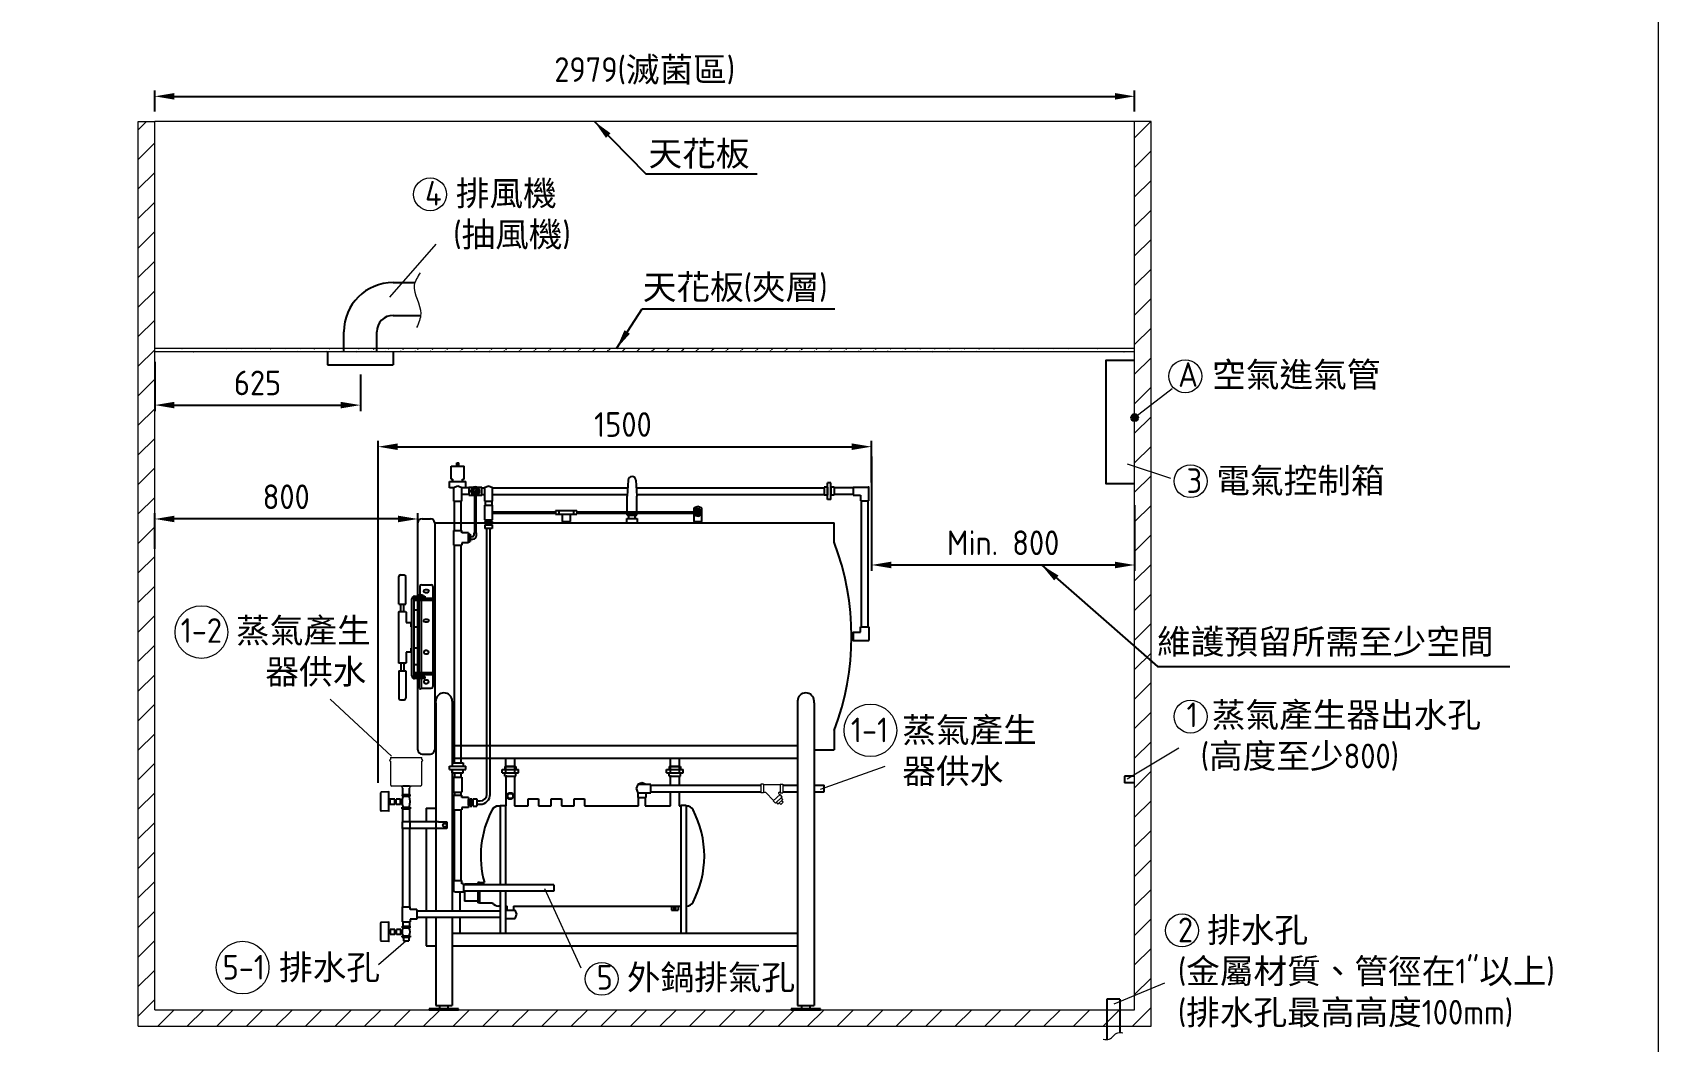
# Model space of a CAD drawing. Header units: millimetres. Extents: x -207026 to -195306, y -24854 to -16614.
# Drawn here: x -200250 to -195306, y -22743 to -19676 of the extents above; entities that cross this region are included whole.
import ezdxf

# ---------------------------------------------------------------- set-up
doc = ezdxf.new("R2010")
doc.units = ezdxf.units.MM
doc.linetypes.add('HIDDEN', pattern=[9.525, 6.35, -3.175])
doc.layers.get('0').update_dxf_attribs({"lineweight": 25})
for name, color, linetype, lineweight in [('D', 3, 'Continuous', 13), ('F', 7, 'Continuous', 15), ('H', 2, 'HIDDEN', 15), ('S', 4, 'Continuous', 15)]:
    doc.layers.add(name, color=color, linetype=linetype, lineweight=lineweight)
doc.styles.get("Standard").update_dxf_attribs({"font": 'KAIU.TTF'})
doc.styles.add('STU25', font='isocp2.shx')
doc.dimstyles.new('STU25', dxfattribs={"dimscale": 30, "dimtxt": 2.5, "dimasz": 2, "dimexe": 0.6, "dimexo": 1, "dimgap": 1, "dimtad": 1, "dimdsep": 46, "dimtxsty": 'STU25', "dimcen": 2, "dimazin": 2, "dimtfac": 1, "dimtmove": 0, "dimatfit": 3, "dimfxl": 0, "dimtolj": 1, "dimtzin": 0, "dimarcsym": 0})
doc.dimstyles.new('STU25$7', dxfattribs={"dimscale": 30, "dimtxt": 2.5, "dimasz": 2, "dimexe": 1.25, "dimexo": 0.625, "dimgap": 1, "dimtad": 0, "dimdec": 4, "dimdsep": 46, "dimtxsty": 'STU25', "dimcen": 2.5, "dimazin": 2, "dimtfac": 1, "dimtdec": 4, "dimtmove": 0, "dimatfit": 3, "dimfxl": 0, "dimtolj": 1, "dimtzin": 0, "dimarcsym": 0})

# ---------------------------------------------------------------- blocks, each defined once
blk = doc.blocks.new('*D1')
at = {"layer": 'D', "color": 0, "linetype": 'Continuous', "lineweight": -2}
for p, q in [((-199199.2, -21957.6), (-199199.2, -20917.4)), ((-199139.2, -20935.4), (-197758.8, -20935.4)), ((-197698.8, -21044.7), (-197698.8, -20917.4))]:
    blk.add_line(p, q, dxfattribs=at)
at = {"layer": 'D', "color": 0}
for points in [[(-199139.2, -20925.4), (-199139.2, -20945.4), (-199199.2, -20935.4)], [(-197758.8, -20945.4), (-197758.8, -20925.4), (-197698.8, -20935.4)]]:
    blk.add_solid(points, dxfattribs=at)
at = {"layer": 'Defpoints', "color": 0}
for p in [(-197698.8, -20935.4), (-197698.8, -21074.7), (-199199.2, -21987.6)]:
    blk.add_point(p, dxfattribs=at)
at = {"layer": 'D', "color": 0, "insert": (-198454.5, -20867.9), "char_height": 75, "attachment_point": 5, "style": 'STU25'}
blk.add_mtext('\\A1;1500', dxfattribs=at)
blk = doc.blocks.new('*D5')
at = {"layer": 'D', "color": 0, "linetype": 'Continuous', "lineweight": -2}
for p, q in [((-199877.9, -20676.9), (-199877.9, -20826.9)), ((-199252.9, -20716), (-199252.9, -20826.9)), ((-199817.9, -20808.9), (-199312.9, -20808.9))]:
    blk.add_line(p, q, dxfattribs=at)
at = {"layer": 'D', "color": 0}
for points in [[(-199817.9, -20798.9), (-199817.9, -20818.9), (-199877.9, -20808.9)], [(-199312.9, -20818.9), (-199312.9, -20798.9), (-199252.9, -20808.9)]]:
    blk.add_solid(points, dxfattribs=at)
at = {"layer": 'Defpoints', "color": 0}
for p in [(-199877.9, -20646.9), (-199252.9, -20686), (-199252.9, -20808.9)]:
    blk.add_point(p, dxfattribs=at)
at = {"layer": 'D', "color": 0, "insert": (-199565.4, -20741.4), "char_height": 75, "attachment_point": 5, "style": 'STU25'}
blk.add_mtext('\\A1;625', dxfattribs=at)
blk = doc.blocks.new('*D13')
at = {"layer": 'D', "color": 0, "lineweight": -2}
for p, q in [((-197698.8, -20965.4), (-197698.8, -21313)), ((-196898.8, -21113.4), (-196898.8, -21313)), ((-197638.8, -21295), (-196958.8, -21295))]:
    blk.add_line(p, q, dxfattribs=at)
at = {"layer": 'D', "color": 0}
for points in [[(-197638.8, -21285), (-197638.8, -21305), (-197698.8, -21295)], [(-196958.8, -21305), (-196958.8, -21285), (-196898.8, -21295)]]:
    blk.add_solid(points, dxfattribs=at)
at = {"layer": 'Defpoints', "color": 0}
for p in [(-197698.8, -20935.4), (-196898.8, -21083.4), (-196898.8, -21295)]:
    blk.add_point(p, dxfattribs=at)
at = {"layer": 'D', "color": 0, "insert": (-197298.8, -21227.5), "char_height": 75, "attachment_point": 5, "style": 'STU25'}
blk.add_mtext('\\A1;{\\Fisocp2.shx;Min. 800}', dxfattribs=at)
blk = doc.blocks.new('*D14')
at = {"layer": 'D', "color": 0, "lineweight": -2}
for p, q in [((-199877.9, -19916.9), (-199877.9, -19852.3)), ((-199817.9, -19870.3), (-196958.8, -19870.3)), ((-196898.8, -19916.9), (-196898.8, -19852.3))]:
    blk.add_line(p, q, dxfattribs=at)
at = {"layer": 'D', "color": 0}
for points in [[(-199817.9, -19860.3), (-199817.9, -19880.3), (-199877.9, -19870.3)], [(-196958.8, -19880.3), (-196958.8, -19860.3), (-196898.8, -19870.3)]]:
    blk.add_solid(points, dxfattribs=at)
at = {"layer": 'Defpoints', "color": 0}
for p in [(-196898.8, -19870.3), (-199877.9, -19946.9), (-196898.8, -19946.9)]:
    blk.add_point(p, dxfattribs=at)
at = {"layer": 'D', "color": 0, "insert": (-198388.4, -19793.1), "char_height": 75, "attachment_point": 5, "style": 'STU25'}
blk.add_mtext('\\A1;2979({\\f標楷體|b0|i0|c136|p65;滅菌區})', dxfattribs=at)
blk = doc.blocks.new('*D16')
at = {"layer": 'D', "color": 0, "lineweight": -2}
for p, q in [((-199877.9, -21245.8), (-199877.9, -21137.1)), ((-199137.9, -21155.1), (-199817.9, -21155.1)), ((-199077.9, -21245.8), (-199077.9, -21137.1))]:
    blk.add_line(p, q, dxfattribs=at)
at = {"layer": 'D', "color": 0}
for points in [[(-199817.9, -21145.1), (-199817.9, -21165.1), (-199877.9, -21155.1)], [(-199137.9, -21165.1), (-199137.9, -21145.1), (-199077.9, -21155.1)]]:
    blk.add_solid(points, dxfattribs=at)
at = {"layer": 'Defpoints', "color": 0}
for p in [(-199877.9, -21155.1), (-199877.9, -21275.8), (-199077.9, -21275.8)]:
    blk.add_point(p, dxfattribs=at)
at = {"layer": 'D', "color": 0, "insert": (-199478.3, -21087.6), "char_height": 75, "attachment_point": 5, "style": 'STU25'}
blk.add_mtext('\\A1;800', dxfattribs=at)

msp = doc.modelspace()

# ---------------------------------------------------------------- hatches: boundary and pattern name
msp.add_hatch(color=256).paths.add_polyline_path([(-196888.087, -20846.901, 1), (-196909.609, -20846.901, 1)])
at = {"layer": 'H', "linetype": 'HIDDEN', "ltscale": 5}
h = msp.add_hatch(dxfattribs=at)
h.set_pattern_fill('ANSI31', color=256, scale=20, style=0)
h.set_pattern_definition([(45, (34416.375, -2590.936), (-44.90128, 44.90128), [])])
h.paths.add_polyline_path([(-199927.921, -22696.901), (-199927.921, -19946.901), (-199877.921, -19946.901), (-199877.921, -22646.901), (-196898.848, -22646.901), (-196898.848, -19946.901), (-196848.848, -19946.901), (-196848.848, -22696.901)])
at = {"layer": 'H'}
h = msp.add_hatch(dxfattribs=at)
h.set_pattern_fill('ANSI31', color=256, scale=10, style=0)
h.set_pattern_definition([(45, (34135.558, -3130.61), (-22.4506403, 22.4506403), [])])
edge = h.paths.add_edge_path()
edge.add_line((-196898.848, -20646.901), (-199877.921, -20646.901))
edge.add_line((-196898.848, -20636.901), (-199877.921, -20636.901))

# ---------------------------------------------------------------- linework, layer by layer
at = {"linetype": 'Continuous'}
for p, q in [((-199152.921, -20436.153), (-199087.001, -20436.153)), ((-199152.921, -20536.153), (-199069.627, -20536.153)), ((-199302.921, -20646.901), (-199302.921, -20586.153)), ((-199202.921, -20646.901), (-199202.921, -20586.153)), ((-199352.921, -20646.901), (-199352.921, -20686.045)), ((-199152.921, -20646.901), (-199152.921, -20686.045)), ((-199352.921, -20686.045), (-199152.921, -20686.045)), ((-198976.921, -21034.178), (-198976.921, -20994.178)), ((-198976.921, -20994.178), (-198936.921, -20994.178)), ((-198959.921, -20994.178), (-198959.921, -20984.178)), ((-198959.921, -20984.178), (-198953.921, -20984.178)), ((-198953.921, -20994.178), (-198953.921, -20984.178)), ((-198936.921, -21034.178), (-198936.921, -20994.178)), ((-198981.921, -21050.688), (-198981.921, -21040.688)), ((-198981.921, -21040.688), (-198931.921, -21040.688)), ((-198981.921, -21060.688), (-198981.921, -21050.688)), ((-198976.921, -21034.178), (-198971.921, -21034.178)), ((-198971.921, -21040.688), (-198971.921, -21034.178)), ((-198956.921, -21055.688), (-198969.421, -21060.688)), ((-198944.421, -21060.688), (-198956.921, -21055.688)), ((-198941.921, -21034.178), (-198936.921, -21034.178)), ((-198941.921, -21040.688), (-198941.921, -21034.178)), ((-198931.921, -21050.688), (-198931.921, -21040.688)), ((-198931.921, -21060.688), (-198931.921, -21050.688)), ((-198923.504, -21058.188), (-198923.504, -21083.188)), ((-198923.504, -21058.188), (-198907.722, -21058.188)), ((-198899.285, -21058.188), (-198883.504, -21058.188)), ((-198883.504, -21083.188), (-198883.504, -21058.188)), ((-198863.128, -21055.688), (-198875.628, -21060.688)), ((-198850.628, -21060.688), (-198863.128, -21055.688)), ((-198438.777, -21037.295), (-198441.921, -21086.178)), ((-198415.066, -21037.295), (-198411.921, -21086.178)), ((-197842.643, -21058.188), (-197842.643, -21083.188)), ((-197832.643, -21058.188), (-197842.643, -21058.188)), ((-197832.643, -21095.688), (-197832.643, -21045.688)), ((-197822.643, -21045.688), (-197832.643, -21045.688)), ((-197832.643, -21058.188), (-197832.643, -21083.188)), ((-197822.643, -21095.688), (-197822.643, -21045.688)), ((-197822.643, -21058.188), (-197822.643, -21083.188)), ((-197812.643, -21058.188), (-197822.643, -21058.188)), ((-197812.643, -21058.188), (-197812.643, -21083.188)), ((-197754.545, -21058.188), (-197754.545, -21083.188)), ((-197754.545, -21058.188), (-197708.848, -21058.188)), ((-198969.421, -21060.688), (-198981.921, -21060.688)), ((-198969.421, -21060.688), (-198969.421, -21100.688)), ((-198969.421, -21100.688), (-198944.421, -21100.688)), ((-198944.421, -21100.688), (-198944.421, -21060.688)), ((-198923.504, -21060.688), (-198944.421, -21060.688)), ((-198931.921, -21060.688), (-198944.421, -21060.688)), ((-198923.504, -21080.688), (-198944.421, -21080.688)), ((-198923.504, -21083.188), (-198907.722, -21083.188)), ((-198899.285, -21083.188), (-198883.504, -21083.188)), ((-198875.628, -21060.688), (-198875.628, -21100.688)), ((-198875.628, -21100.688), (-198850.628, -21100.688)), ((-198873.128, -21100.688), (-198873.128, -21112.688)), ((-198853.128, -21100.688), (-198853.128, -21112.688)), ((-198850.628, -21100.688), (-198850.628, -21060.688)), ((-198441.921, -21133.188), (-198441.921, -21086.178)), ((-198411.921, -21133.188), (-198411.921, -21086.178)), ((-197832.643, -21083.188), (-197842.643, -21083.188)), ((-197822.643, -21095.688), (-197832.643, -21095.688)), ((-197812.643, -21083.188), (-197822.643, -21083.188)), ((-197754.545, -21060.688), (-197812.643, -21060.688)), ((-197754.545, -21080.688), (-197812.643, -21080.688)), ((-197754.545, -21083.188), (-197731.848, -21083.188)), ((-197731.848, -21083.188), (-197731.848, -21100.302)), ((-197731.848, -21100.302), (-197706.848, -21100.302)), ((-197729.348, -21482.564), (-197729.348, -21100.302)), ((-197709.348, -21482.564), (-197709.348, -21100.302)), ((-197709.348, -21100.302), (-197706.848, -21100.302)), ((-197706.848, -21100.302), (-197706.848, -21060.188)), ((-199064.921, -21154.178), (-199039.921, -21154.178)), ((-198875.628, -21112.688), (-198875.628, -21157.688)), ((-198875.628, -21112.688), (-198850.628, -21112.688)), ((-198850.628, -21157.688), (-198850.628, -21112.688)), ((-198639.421, -21140.188), (-198639.421, -21162.565)), ((-198614.421, -21162.565), (-198614.421, -21140.188)), ((-198441.921, -21143.178), (-198441.921, -21137.188)), ((-198441.921, -21143.178), (-198411.921, -21143.178)), ((-198436.921, -21153.178), (-198436.921, -21143.178)), ((-198416.921, -21153.178), (-198416.921, -21143.178)), ((-198411.921, -21143.178), (-198411.921, -21137.188)), ((-198226.921, -21117.565), (-198239.421, -21122.565)), ((-198239.421, -21122.565), (-198239.421, -21133.188)), ((-198239.421, -21137.188), (-198239.421, -21162.565)), ((-198214.421, -21122.565), (-198226.921, -21117.565)), ((-198214.421, -21162.565), (-198214.421, -21122.565)), ((-198969.421, -21189.793), (-198944.421, -21189.793)), ((-198969.421, -21189.793), (-198969.421, -21234.793)), ((-198944.421, -21197.293), (-198944.421, -21189.793)), ((-198924.421, -21197.293), (-198944.421, -21197.293)), ((-198924.421, -21197.293), (-198924.421, -21227.293)), ((-198924.421, -21223.581), (-198924.421, -21201.61)), ((-198924.421, -21201.61), (-198919.421, -21201.61)), ((-198924.421, -21220.902), (-198924.421, -21203.684)), ((-198919.421, -21201.61), (-198919.421, -21223.581)), ((-198875.628, -21157.688), (-198850.628, -21157.688)), ((-198874.192, -21162.688), (-198874.192, -21167.688)), ((-198874.192, -21162.688), (-198852.22, -21162.688)), ((-198852.22, -21167.688), (-198874.192, -21167.688)), ((-198874.192, -21172.688), (-198874.192, -21183.566)), ((-198874.192, -21172.688), (-198852.22, -21172.688)), ((-198852.22, -21183.566), (-198874.192, -21183.566)), ((-198871.513, -21157.688), (-198871.513, -21162.688)), ((-198871.513, -21162.688), (-198854.295, -21162.688)), ((-198871.513, -21167.688), (-198871.513, -21172.688)), ((-198871.513, -21172.688), (-198854.295, -21172.688)), ((-198854.295, -21157.688), (-198854.295, -21162.688)), ((-198854.295, -21167.688), (-198854.295, -21172.688)), ((-198852.22, -21162.688), (-198852.22, -21167.688)), ((-198852.22, -21172.688), (-198852.22, -21183.566)), ((-198639.421, -21162.565), (-198614.421, -21162.565)), ((-198239.421, -21162.565), (-198214.421, -21162.565)), ((-198969.421, -21234.793), (-198944.421, -21234.793)), ((-198944.421, -21227.293), (-198944.421, -21234.793)), ((-198924.421, -21227.293), (-198944.421, -21227.293)), ((-198924.421, -21223.581), (-198919.421, -21223.581)), ((-199135.885, -21413.993), (-199135.885, -21330.267)), ((-199130.885, -21325.267), (-199119.885, -21325.267)), ((-199114.885, -21413.993), (-199114.885, -21330.267)), ((-199096.421, -21397.678), (-199096.406, -21397.678)), ((-199096.421, -21632.178), (-199096.421, -21398.178)), ((-199090.421, -21398.178), (-199090.421, -21632.178)), ((-199090.421, -21398.678), (-199090.421, -21398.678)), ((-199088.421, -21390.178), (-199056.421, -21390.178)), ((-199056.421, -21396.178), (-199088.421, -21396.178)), ((-199077.388, -21386.142), (-199077.93, -21386.684)), ((-199077.93, -21389.636), (-199077.93, -21386.684)), ((-199077.93, -21389.636), (-199077.388, -21390.178)), ((-199077.388, -21386.142), (-199063.454, -21386.142)), ((-199077.388, -21390.178), (-199063.454, -21390.178)), ((-199073.848, -21622.178), (-199073.848, -21402.178)), ((-199066.995, -21622.178), (-199066.995, -21402.178)), ((-199063.454, -21386.142), (-199062.912, -21386.684)), ((-199062.912, -21389.636), (-199063.454, -21390.178)), ((-199062.912, -21389.636), (-199062.912, -21386.684)), ((-199056.421, -21390.178), (-199056.421, -21396.178)), ((-199135.385, -21436.428), (-199136.885, -21437.928)), ((-199136.885, -21437.928), (-199136.885, -21592.428)), ((-199135.885, -21413.993), (-199114.885, -21413.993)), ((-199135.385, -21436.428), (-199115.385, -21436.428)), ((-199130.135, -21436.428), (-199130.135, -21413.993)), ((-199120.635, -21436.428), (-199120.635, -21413.993)), ((-199115.385, -21436.428), (-199113.885, -21437.928)), ((-199113.885, -21437.928), (-199113.885, -21470.178)), ((-199077.921, -21432.678), (-199090.421, -21432.678)), ((-199113.885, -21470.178), (-199100.385, -21470.178)), ((-199098.885, -21471.678), (-199100.385, -21470.178)), ((-199098.885, -21471.678), (-199098.885, -21482.678)), ((-199098.885, -21482.678), (-199096.421, -21482.678)), ((-199090.421, -21482.678), (-199077.921, -21482.678)), ((-197754.545, -21499.678), (-197754.545, -21524.678)), ((-197754.545, -21499.678), (-197731.848, -21499.678)), ((-197731.848, -21482.564), (-197706.848, -21482.564)), ((-197731.848, -21499.678), (-197731.848, -21482.564)), ((-197709.348, -21482.564), (-197706.848, -21482.564)), ((-197706.848, -21482.564), (-197706.848, -21522.678)), ((-199096.421, -21547.678), (-199098.885, -21547.678)), ((-199098.885, -21547.678), (-199098.885, -21558.678)), ((-199077.921, -21547.678), (-199090.421, -21547.678)), ((-197754.545, -21524.678), (-197708.848, -21524.678)), ((-199135.385, -21593.928), (-199136.885, -21592.428)), ((-199115.385, -21593.928), (-199135.385, -21593.928)), ((-199130.135, -21593.928), (-199130.135, -21616.363)), ((-199120.635, -21593.928), (-199120.635, -21616.363)), ((-199115.385, -21593.928), (-199113.885, -21592.428)), ((-199100.385, -21560.178), (-199113.885, -21560.178)), ((-199113.885, -21560.178), (-199113.885, -21592.428)), ((-199100.385, -21560.178), (-199098.885, -21558.678)), ((-199090.421, -21597.678), (-199077.921, -21597.678)), ((-199135.885, -21616.363), (-199114.885, -21616.363)), ((-199135.885, -21616.363), (-199135.885, -21700.089)), ((-199114.885, -21616.363), (-199114.885, -21700.089)), ((-199096.406, -21632.678), (-199096.421, -21632.678)), ((-199077.921, -21632.678), (-199090.421, -21632.678)), ((-199090.421, -21632.678), (-199090.421, -21632.678)), ((-199056.421, -21634.178), (-199088.421, -21634.178)), ((-199056.421, -21640.178), (-199088.421, -21640.178)), ((-199073.848, -21634.178), (-199073.848, -21628.178)), ((-199073.848, -21667.115), (-199073.848, -21640.178)), ((-199066.995, -21634.178), (-199066.995, -21628.178)), ((-199066.995, -21667.115), (-199066.995, -21640.178)), ((-199056.421, -21634.178), (-199056.421, -21640.178)), ((-199073.306, -21671.142), (-199073.848, -21667.115)), ((-199073.306, -21671.142), (-199070.421, -21671.142)), ((-199067.537, -21671.142), (-199070.421, -21671.142)), ((-199067.537, -21671.142), (-199066.995, -21667.115)), ((-199130.885, -21705.089), (-199119.885, -21705.089)), ((-199064.921, -21870.178), (-199039.921, -21870.178)), ((-198973.921, -21896.901), (-198973.921, -21906.901)), ((-198939.921, -21896.901), (-198939.921, -21906.901)), ((-198981.921, -21913.54), (-198983.065, -21913.54)), ((-198981.921, -21916.901), (-198981.921, -21906.901)), ((-198973.921, -21926.901), (-198973.921, -21916.901)), ((-198969.421, -21926.901), (-198944.421, -21926.901)), ((-198969.421, -21940.246), (-198969.421, -21985.246)), ((-198969.421, -21940.246), (-198944.421, -21940.246)), ((-198966.921, -21926.901), (-198966.921, -21940.246)), ((-198946.921, -21926.901), (-198946.921, -21940.246)), ((-198944.421, -21940.246), (-198944.421, -21985.246)), ((-198939.921, -21926.901), (-198939.921, -21916.901)), ((-198931.921, -21916.901), (-198931.921, -21906.901)), ((-198821.921, -21927.178), (-198821.921, -21917.178)), ((-198813.921, -21907.178), (-198813.921, -21917.178)), ((-198813.921, -21937.178), (-198813.921, -21927.178)), ((-198779.921, -21907.178), (-198779.921, -21917.178)), ((-198779.921, -21937.178), (-198779.921, -21927.178)), ((-198771.921, -21927.178), (-198771.921, -21917.178)), ((-198321.921, -21927.178), (-198321.921, -21917.178)), ((-198313.921, -21907.178), (-198313.921, -21917.178)), ((-198313.921, -21937.178), (-198313.921, -21927.178)), ((-198279.921, -21907.178), (-198279.921, -21917.178)), ((-198279.921, -21937.178), (-198279.921, -21927.178)), ((-198271.921, -21927.178), (-198271.921, -21917.178)), ((-199126.202, -21992.458), (-199126.202, -21997.458)), ((-199126.202, -21992.458), (-199101.202, -21992.458)), ((-199126.202, -21997.458), (-199101.202, -21997.458)), ((-199123.852, -21991.054), (-199123.852, -21973.382)), ((-199123.852, -21992.458), (-199103.552, -21992.458)), ((-199103.552, -21991.054), (-199103.552, -21973.382)), ((-199101.202, -21997.458), (-199101.202, -21992.458)), ((-198969.421, -21985.246), (-198944.421, -21985.246)), ((-198969.421, -21994.401), (-198969.421, -22039.401)), ((-198969.421, -21994.401), (-198944.421, -21994.401)), ((-198966.921, -21985.246), (-198966.921, -21994.401)), ((-198946.921, -21985.246), (-198946.921, -21994.401)), ((-198944.421, -22001.901), (-198944.421, -21994.401)), ((-198409.421, -21962.178), (-198414.421, -21974.678)), ((-198414.421, -21974.678), (-198409.421, -21987.178)), ((-198396.921, -21957.178), (-198409.421, -21962.178)), ((-198369.421, -21962.178), (-198409.421, -21962.178)), ((-198409.421, -21987.178), (-198369.421, -21987.178)), ((-198409.421, -21987.178), (-198409.421, -22002.178)), ((-198384.421, -21962.178), (-198396.921, -21957.178)), ((-198384.421, -22002.178), (-198384.421, -21987.178)), ((-198369.421, -21987.178), (-198369.421, -21962.178)), ((-199166.171, -22012.627), (-199162.913, -22012.627)), ((-199166.171, -22015.627), (-199162.913, -22015.627)), ((-199162.913, -22006.627), (-199162.913, -22021.627)), ((-199148.494, -22006.627), (-199162.913, -22006.627)), ((-199162.913, -22021.627), (-199148.494, -22021.627)), ((-199148.494, -22021.627), (-199148.494, -22006.627)), ((-199148.494, -22008.627), (-199144.147, -22008.627)), ((-199148.494, -22019.627), (-199144.147, -22019.627)), ((-199144.147, -22021.627), (-199144.147, -22006.627)), ((-199130.914, -22006.627), (-199144.147, -22006.627)), ((-199144.147, -22021.627), (-199130.914, -22021.627)), ((-199130.914, -22021.627), (-199130.914, -22006.627)), ((-199130.914, -22008.627), (-199126.108, -22008.627)), ((-199130.914, -22019.627), (-199126.108, -22019.627)), ((-199126.202, -22035.795), (-199126.202, -22030.795)), ((-199126.202, -22030.795), (-199101.202, -22030.795)), ((-199126.202, -22035.795), (-199101.202, -22035.795)), ((-199126.108, -22019.627), (-199126.108, -22008.627)), ((-199101.202, -22030.795), (-199101.202, -22035.795)), ((-198969.421, -22039.401), (-198944.421, -22039.401)), ((-198924.421, -22001.901), (-198944.421, -22001.901)), ((-198924.421, -22031.901), (-198944.421, -22031.901)), ((-198944.421, -22031.901), (-198944.421, -22039.401)), ((-198924.421, -22001.901), (-198924.421, -22031.901)), ((-198924.421, -22025.511), (-198924.421, -22008.292)), ((-198924.421, -22008.292), (-198919.421, -22008.292)), ((-198924.421, -22009.901), (-198924.421, -22023.901)), ((-198924.421, -22025.511), (-198919.421, -22025.511)), ((-198919.421, -22006.218), (-198914.421, -22006.218)), ((-198919.421, -22028.19), (-198919.421, -22006.218)), ((-198919.421, -22025.511), (-198919.421, -22008.292)), ((-198919.421, -22028.19), (-198914.421, -22028.19)), ((-198914.421, -22006.218), (-198914.421, -22028.19)), ((-198914.421, -22008.292), (-198909.421, -22008.292)), ((-198914.421, -22025.511), (-198909.421, -22025.511)), ((-198909.421, -22028.19), (-198909.421, -22006.218)), ((-198909.421, -22006.218), (-198898.543, -22006.218)), ((-198909.421, -22025.511), (-198909.421, -22008.292)), ((-198909.421, -22028.19), (-198898.543, -22028.19)), ((-198898.543, -22006.218), (-198898.543, -22028.19)), ((-198898.543, -22012.204), (-198888.128, -22012.204)), ((-198898.543, -22022.204), (-198888.128, -22022.204)), ((-198828.227, -22027.678), (-198832.921, -22027.678)), ((-198409.421, -22002.178), (-198384.421, -22002.178)), ((-199123.702, -22076.026), (-199125.702, -22076.026)), ((-199125.702, -22076.026), (-199125.702, -22096.026)), ((-198990.015, -22096.026), (-199125.702, -22096.026)), ((-199014.975, -22076.026), (-199123.702, -22076.026)), ((-199102.234, -22076.026), (-199102.234, -22096.026)), ((-199014.975, -22076.026), (-198990.015, -22076.026)), ((-198990.015, -22076.026), (-198990.015, -22096.026)), ((-198969.421, -22254.401), (-198944.421, -22254.401)), ((-198969.421, -22254.401), (-198969.421, -22284.401)), ((-198944.421, -22264.401), (-198944.421, -22254.401)), ((-198939.421, -22264.401), (-198939.421, -22289.401)), ((-198665.04, -22266.901), (-198939.421, -22266.901)), ((-198665.04, -22286.901), (-198939.421, -22286.901)), ((-199126.202, -22334.401), (-199101.202, -22334.401)), ((-199126.202, -22334.401), (-199126.202, -22379.401)), ((-199101.202, -22341.901), (-199101.202, -22334.401)), ((-199081.202, -22341.901), (-199101.202, -22341.901)), ((-199081.202, -22341.901), (-199081.202, -22371.901)), ((-198828.227, -22331.678), (-198832.921, -22331.678)), ((-199126.202, -22379.401), (-199101.202, -22379.401)), ((-199123.702, -22379.401), (-199123.702, -22393.401)), ((-199103.702, -22379.401), (-199103.702, -22393.401)), ((-199081.202, -22371.901), (-199101.202, -22371.901)), ((-199101.202, -22371.901), (-199101.202, -22379.401)), ((-198828.227, -22346.901), (-199081.202, -22346.901)), ((-198828.227, -22366.901), (-199081.202, -22366.901)), ((-198811.227, -22369.401), (-198781.821, -22369.401)), ((-198776.821, -22356.901), (-198781.821, -22344.401)), ((-198781.821, -22369.401), (-198776.821, -22356.901)), ((-199166.171, -22408.615), (-199162.179, -22408.615)), ((-199166.171, -22411.615), (-199162.179, -22411.615)), ((-199162.179, -22402.615), (-199162.179, -22417.615)), ((-199147.76, -22402.615), (-199162.179, -22402.615)), ((-199162.179, -22417.615), (-199147.76, -22417.615)), ((-199147.76, -22417.615), (-199147.76, -22402.615)), ((-199147.76, -22404.615), (-199143.413, -22404.615)), ((-199147.76, -22415.615), (-199143.413, -22415.615)), ((-199143.413, -22417.615), (-199143.413, -22402.615)), ((-199130.18, -22402.615), (-199143.413, -22402.615)), ((-199143.413, -22417.615), (-199130.18, -22417.615)), ((-199130.18, -22417.615), (-199130.18, -22402.615)), ((-199130.18, -22404.615), (-199125.374, -22404.615)), ((-199130.18, -22415.615), (-199125.374, -22415.615)), ((-199126.202, -22393.401), (-199101.202, -22393.401)), ((-199126.202, -22393.401), (-199126.202, -22398.401)), ((-199126.202, -22398.401), (-199101.202, -22398.401)), ((-199126.202, -22426.828), (-199126.202, -22421.828)), ((-199126.202, -22421.828), (-199101.202, -22421.828)), ((-199126.202, -22426.828), (-199101.202, -22426.828)), ((-199121.702, -22426.828), (-199121.702, -22437.969)), ((-199121.702, -22437.969), (-199105.702, -22437.969)), ((-199105.702, -22426.828), (-199105.702, -22437.969)), ((-199101.202, -22398.401), (-199101.202, -22393.401)), ((-199101.202, -22421.828), (-199101.202, -22426.828)), ((-199011.936, -22633.901), (-199011.936, -22643.901)), ((-198985.378, -22643.901), (-198985.378, -22633.901)), ((-197911.936, -22633.901), (-197911.936, -22643.901)), ((-197885.378, -22643.901), (-197885.378, -22633.901)), ((-196943.848, -22614.526), (-196983.848, -22614.526)), ((-196983.848, -22614.526), (-196983.848, -22737.783)), ((-196943.848, -22614.526), (-196943.848, -22715.95)), ((-198954.157, -22643.901), (-199043.157, -22643.901)), ((-199043.157, -22643.901), (-199043.157, -22646.901)), ((-199043.157, -22646.901), (-198954.157, -22646.901)), ((-198954.157, -22646.901), (-198954.157, -22643.901)), ((-197854.157, -22643.901), (-197943.157, -22643.901)), ((-197943.157, -22643.901), (-197943.157, -22646.901)), ((-197943.157, -22646.901), (-197854.157, -22646.901)), ((-197854.157, -22646.901), (-197854.157, -22643.901))]:
    msp.add_line(p, q, dxfattribs=at)
for p, q in [((-198966.921, -21189.793), (-198966.921, -21100.688)), ((-198966.921, -21100.688), (-198946.921, -21100.688)), ((-198946.921, -21100.688), (-198946.921, -21189.793)), ((-198905.504, -21070.688), (-198905.504, -21197.595)), ((-198901.504, -21070.688), (-198901.504, -21197.595)), ((-198883.504, -21060.688), (-198875.628, -21060.688)), ((-198883.504, -21080.688), (-198875.628, -21080.688)), ((-198850.628, -21060.688), (-198440.281, -21060.688)), ((-198850.628, -21080.688), (-198441.568, -21080.688)), ((-198413.561, -21060.688), (-197842.643, -21060.688)), ((-198412.275, -21080.688), (-197842.643, -21080.688)), ((-198850.628, -21133.188), (-198659.421, -21133.188)), ((-198850.628, -21137.188), (-198659.421, -21137.188)), ((-198594.421, -21130.188), (-198659.421, -21130.188)), ((-198659.421, -21130.188), (-198659.421, -21140.188)), ((-198659.421, -21140.188), (-198594.421, -21140.188)), ((-198649.421, -21130.188), (-198649.421, -21140.188)), ((-198604.421, -21130.188), (-198604.421, -21140.188)), ((-198594.421, -21130.188), (-198594.421, -21140.188)), ((-198594.421, -21133.188), (-198226.921, -21133.188)), ((-198594.421, -21137.188), (-198226.921, -21137.188)), ((-198442.421, -21153.178), (-198411.421, -21153.178)), ((-198442.421, -21167.178), (-198442.421, -21153.178)), ((-198411.421, -21153.178), (-198411.421, -21167.178)), ((-199077.921, -21390.178), (-199077.921, -21167.178)), ((-199026.921, -21167.178), (-199026.921, -21857.178)), ((-199026.921, -21167.178), (-198874.192, -21167.178)), ((-198899.504, -21197.595), (-198907.504, -21197.595)), ((-198907.504, -21197.595), (-198907.504, -21205.595)), ((-198899.504, -21205.595), (-198899.504, -21197.595)), ((-198868.128, -21992.204), (-198868.128, -21183.566)), ((-198858.128, -21992.204), (-198858.128, -21183.566)), ((-198852.22, -21167.178), (-197812.691, -21167.178)), ((-198636.921, -21167.178), (-198636.921, -21162.565)), ((-198616.921, -21167.178), (-198616.921, -21162.565)), ((-198236.921, -21167.178), (-198236.921, -21162.565)), ((-198216.921, -21162.565), (-198216.921, -21167.178)), ((-198216.921, -21167.178), (-198216.921, -21162.565)), ((-197812.691, -21225.888), (-197812.691, -21167.178)), ((-198966.921, -21896.901), (-198966.921, -21234.793)), ((-198946.921, -21234.793), (-198946.921, -21896.901)), ((-198919.421, -21208.595), (-198910.504, -21208.595)), ((-198919.421, -21216.595), (-198910.504, -21216.595)), ((-199067.421, -21354.87), (-199037.421, -21354.87)), ((-199086.421, -21396.178), (-199032.421, -21396.178)), ((-199086.421, -21396.178), (-199086.421, -21402.178)), ((-199086.421, -21402.178), (-199032.421, -21402.178)), ((-199077.921, -21622.178), (-199077.921, -21402.178)), ((-199063.921, -21390.178), (-199076.921, -21390.178)), ((-199072.421, -21359.87), (-199072.421, -21386.142)), ((-199032.421, -21359.87), (-199032.421, -21664.487)), ((-197754.545, -21502.178), (-197759.62, -21502.178)), ((-197754.545, -21522.178), (-197754.545, -21502.178)), ((-197754.545, -21522.178), (-197754.545, -21502.178)), ((-197759.62, -21522.178), (-197754.545, -21522.178)), ((-199086.421, -21622.178), (-199032.421, -21622.178)), ((-199086.421, -21628.178), (-199086.421, -21622.178)), ((-199086.421, -21628.178), (-199032.421, -21628.178)), ((-199077.921, -21634.178), (-199077.921, -21628.178)), ((-199077.921, -21857.178), (-199077.921, -21640.178)), ((-199067.421, -21669.487), (-199037.421, -21669.487)), ((-199023.657, -21713.901), (-199023.657, -21708.901)), ((-199023.657, -21713.901), (-199023.657, -22346.901)), ((-198973.657, -21708.901), (-198973.657, -21906.901)), ((-197923.657, -21708.901), (-197923.657, -22633.901)), ((-197873.657, -21713.901), (-197873.657, -21708.901)), ((-197873.657, -21713.901), (-197873.657, -22633.901)), ((-197812.691, -21798.468), (-197812.691, -21857.178)), ((-198973.657, -21843.901), (-197923.657, -21843.901)), ((-199026.921, -21857.178), (-199023.657, -21857.178)), ((-198973.921, -21896.901), (-198939.921, -21896.901)), ((-198973.657, -21882.401), (-197923.657, -21882.401)), ((-198973.657, -21882.401), (-197923.657, -21882.401)), ((-198810.209, -21927.178), (-198810.209, -21882.401)), ((-198783.921, -21882.401), (-198783.921, -21927.178)), ((-198310.209, -21927.178), (-198310.209, -21882.401)), ((-198283.921, -21882.401), (-198283.921, -21927.178)), ((-197873.657, -21857.178), (-197812.691, -21857.178)), ((-198981.921, -21906.901), (-198931.921, -21906.901)), ((-198981.921, -21916.901), (-198931.921, -21916.901)), ((-198973.921, -21926.901), (-198939.921, -21926.901)), ((-198973.657, -21916.901), (-198973.657, -22346.901)), ((-198821.921, -21917.178), (-198771.921, -21917.178)), ((-198821.921, -21927.178), (-198771.921, -21927.178)), ((-198813.921, -21907.178), (-198779.921, -21907.178)), ((-198813.921, -21937.178), (-198779.921, -21937.178)), ((-198784.209, -21907.178), (-198810.209, -21907.178)), ((-198783.921, -21907.178), (-198809.921, -21907.178)), ((-198783.921, -21907.178), (-198809.921, -21907.178)), ((-198783.921, -21907.178), (-198809.921, -21907.178)), ((-198783.921, -21907.178), (-198809.921, -21907.178)), ((-198809.921, -21937.178), (-198783.921, -21937.178)), ((-198807.921, -21937.178), (-198809.921, -21937.178)), ((-198809.921, -21937.178), (-198783.921, -21937.178)), ((-198809.921, -21937.178), (-198783.921, -21937.178)), ((-198809.921, -22027.178), (-198809.921, -21937.178)), ((-198785.921, -21937.178), (-198783.921, -21937.178)), ((-198783.921, -21937.178), (-198783.921, -22027.178)), ((-198321.921, -21917.178), (-198271.921, -21917.178)), ((-198321.921, -21927.178), (-198271.921, -21927.178)), ((-198313.921, -21907.178), (-198279.921, -21907.178)), ((-198313.921, -21937.178), (-198279.921, -21937.178)), ((-198284.209, -21907.178), (-198310.209, -21907.178)), ((-198283.921, -21907.178), (-198309.921, -21907.178)), ((-198283.921, -21907.178), (-198309.921, -21907.178)), ((-198283.921, -21907.178), (-198309.921, -21907.178)), ((-198309.921, -21937.178), (-198283.921, -21937.178)), ((-198307.921, -21937.178), (-198309.921, -21937.178)), ((-198309.921, -21937.178), (-198283.921, -21937.178)), ((-198309.921, -21964.678), (-198309.921, -21937.178)), ((-198285.921, -21937.178), (-198283.921, -21937.178)), ((-198283.921, -21937.178), (-198283.921, -21964.678)), ((-196898.848, -21936.901), (-196929.415, -21936.901)), ((-196929.415, -21936.901), (-196929.415, -21956.901)), ((-199113.702, -21966.901), (-199123.852, -21966.901)), ((-199123.852, -21991.054), (-199123.852, -21992.458)), ((-199103.552, -21966.901), (-199113.702, -21966.901)), ((-199103.552, -21992.458), (-199103.552, -21991.054)), ((-198369.421, -21984.678), (-198369.421, -21964.678)), ((-198369.421, -21984.678), (-198369.421, -21964.678)), ((-198369.421, -21964.678), (-198035.145, -21964.678)), ((-198369.421, -21984.678), (-198035.145, -21984.678)), ((-198309.921, -22027.178), (-198309.921, -21984.678)), ((-198283.921, -21984.678), (-198283.921, -22027.178)), ((-197967.945, -21964.678), (-197923.657, -21964.678)), ((-197967.945, -21984.678), (-197923.657, -21984.678)), ((-197873.657, -21964.678), (-197843.09, -21964.678)), ((-197873.657, -21984.678), (-197843.09, -21984.678)), ((-197843.09, -21984.678), (-197843.09, -21964.678)), ((-196898.848, -21956.901), (-196929.415, -21956.901)), ((-199123.702, -22076.026), (-199123.702, -22035.795)), ((-199103.702, -22035.795), (-199103.702, -22076.026)), ((-199052.286, -22034.401), (-199052.286, -22076.026)), ((-199052.286, -22034.401), (-199023.657, -22034.401)), ((-198966.921, -22254.401), (-198966.921, -22039.401)), ((-198946.921, -22039.401), (-198946.921, -22254.401)), ((-198828.227, -22025.678), (-198828.227, -22266.901)), ((-198828.227, -22025.678), (-198811.227, -22025.678)), ((-198811.227, -22025.678), (-198811.227, -22266.901)), ((-198811.227, -22027.178), (-198809.921, -22027.178)), ((-198783.921, -22027.178), (-198742.421, -22027.178)), ((-198742.421, -22006.178), (-198711.421, -22006.178)), ((-198742.421, -22027.178), (-198742.421, -22006.178)), ((-198711.421, -22006.178), (-198711.421, -22027.178)), ((-198711.421, -22027.178), (-198672.421, -22027.178)), ((-198672.421, -22006.178), (-198641.421, -22006.178)), ((-198672.421, -22027.178), (-198672.421, -22006.178)), ((-198641.421, -22006.178), (-198641.421, -22027.178)), ((-198641.421, -22027.178), (-198602.421, -22027.178)), ((-198602.421, -22006.178), (-198571.421, -22006.178)), ((-198602.421, -22027.178), (-198602.421, -22006.178)), ((-198571.421, -22006.178), (-198571.421, -22027.178)), ((-198571.421, -22027.178), (-198406.921, -22027.178)), ((-198406.921, -22002.178), (-198386.921, -22002.178)), ((-198406.921, -22027.178), (-198406.921, -22002.178)), ((-198406.921, -22002.178), (-198386.921, -22002.178)), ((-198406.921, -22002.178), (-198386.921, -22002.178)), ((-198386.921, -22002.178), (-198386.921, -22027.178)), ((-198386.921, -22027.178), (-198309.921, -22027.178)), ((-198283.921, -22027.178), (-198278.96, -22027.178)), ((-198278.96, -22025.178), (-198278.96, -22413.901)), ((-198278.96, -22025.178), (-198261.96, -22025.178)), ((-198261.96, -22025.178), (-198261.96, -22413.901)), ((-198261.96, -22027.678), (-198260.921, -22027.678)), ((-199123.702, -22334.401), (-199123.702, -22096.026)), ((-199103.702, -22096.026), (-199103.702, -22334.401)), ((-199052.286, -22096.026), (-199052.286, -22346.901)), ((-198939.421, -22289.401), (-198964.421, -22289.401)), ((-198949.403, -22346.901), (-198949.403, -22289.401)), ((-198939.421, -22264.401), (-198944.421, -22264.401)), ((-198895.856, -22265.678), (-198935.856, -22265.678)), ((-198935.856, -22265.678), (-198935.856, -22266.901)), ((-198935.856, -22286.901), (-198935.856, -22316.678)), ((-198895.856, -22260.678), (-198895.856, -22265.678)), ((-198895.856, -22260.678), (-198895.856, -22266.901)), ((-198890.856, -22260.678), (-198895.856, -22260.678)), ((-198895.856, -22286.901), (-198895.856, -22321.678)), ((-198890.856, -22260.678), (-198890.856, -22266.901)), ((-198890.856, -22260.678), (-198875.856, -22260.678)), ((-198890.856, -22286.901), (-198890.856, -22321.678)), ((-198828.227, -22286.901), (-198828.227, -22413.901)), ((-198811.227, -22286.901), (-198811.227, -22413.901)), ((-198665.04, -22266.901), (-198665.04, -22286.901)), ((-198895.856, -22316.678), (-198935.856, -22316.678)), ((-198890.856, -22321.678), (-198895.856, -22321.678)), ((-198890.856, -22321.678), (-198851.352, -22321.678)), ((-198811.227, -22332.178), (-198806.921, -22332.178)), ((-198806.921, -22344.401), (-198806.921, -22332.178)), ((-198786.921, -22332.178), (-198278.96, -22332.178)), ((-198786.921, -22332.178), (-198786.921, -22344.401)), ((-198306.921, -22332.178), (-198306.921, -22344.178)), ((-198286.921, -22332.178), (-198286.921, -22344.178)), ((-199052.286, -22366.901), (-199052.286, -22452.401)), ((-199023.657, -22366.901), (-199023.657, -22633.901)), ((-198973.657, -22366.901), (-198973.657, -22633.901)), ((-198949.403, -22413.901), (-198949.403, -22366.901)), ((-198811.227, -22344.401), (-198781.821, -22344.401)), ((-198306.921, -22344.178), (-198286.921, -22344.178)), ((-198973.657, -22413.901), (-197923.657, -22413.901)), ((-199052.286, -22452.401), (-199023.657, -22452.401)), ((-198973.657, -22452.401), (-197923.657, -22452.401)), ((-198973.657, -22452.401), (-198949.403, -22452.401)), ((-199023.657, -22633.901), (-198973.657, -22633.901)), ((-197923.657, -22633.901), (-197873.657, -22633.901))]:
    msp.add_line(p, q)
at = {"color": 7, "linetype": 'Continuous', "lineweight": 15}
for p, q in [((-199161.702, -21879.901), (-199065.702, -21879.901)), ((-199161.702, -21879.901), (-199161.702, -21886.117)), ((-199161.702, -21891.685), (-199161.702, -21961.901)), ((-199065.702, -21886.117), (-199065.702, -21879.901)), ((-199065.702, -21961.901), (-199065.702, -21891.685)), ((-199070.702, -21966.901), (-199156.702, -21966.901)), ((-198035.145, -21961.341), (-198035.145, -21988.015)), ((-198026.745, -21961.341), (-198035.145, -21961.341)), ((-198026.745, -21988.015), (-198035.145, -21988.015)), ((-198026.745, -21961.341), (-198026.745, -21988.015)), ((-197976.345, -21963.338), (-198026.745, -21963.338)), ((-198026.745, -21986.018), (-198021.6, -21986.018)), ((-198019.774, -21986.809), (-197996.755, -22011.313)), ((-198019.763, -21986.795), (-198019.765, -21986.8)), ((-197977.011, -21992.765), (-197997.52, -22012.032)), ((-197977.776, -21993.484), (-197980.811, -21990.252)), ((-197978.981, -21986.018), (-197976.345, -21986.018)), ((-197970.684, -21999.499), (-197977.011, -21992.765)), ((-197976.345, -21961.341), (-197976.345, -21988.015)), ((-197976.345, -21961.341), (-197967.945, -21961.341)), ((-197976.345, -21988.015), (-197967.945, -21988.015)), ((-197967.945, -21961.341), (-197967.945, -21988.015)), ((-197997.52, -22012.032), (-197991.194, -22018.766)), ((-197970.684, -21999.499), (-197991.194, -22018.766)), ((-197988.667, -22016.392), (-197983.491, -22021.902)), ((-197983.491, -22021.902), (-197968.035, -22007.383)), ((-197974.529, -22022.704), (-197979.13, -22017.806)), ((-197967.795, -22016.378), (-197974.529, -22022.704)), ((-197968.035, -22007.383), (-197973.211, -22001.873)), ((-197967.795, -22016.378), (-197972.396, -22011.48))]:
    msp.add_line(p, q, dxfattribs=at)
at = {"color": 7, "linetype": 'Continuous'}
for p, q in [((-199191.171, -21987.609), (-199191.171, -22040.644)), ((-199166.697, -21984.428), (-199189.276, -21985.612)), ((-199166.171, -22043.325), (-199166.171, -21984.928)), ((-199166.697, -22043.825), (-199189.276, -22042.641)), ((-199191.171, -22383.597), (-199191.171, -22436.633)), ((-199166.697, -22380.417), (-199189.276, -22381.6)), ((-199166.171, -22439.314), (-199166.171, -22380.916)), ((-199166.697, -22439.813), (-199189.276, -22438.63))]:
    msp.add_line(p, q, dxfattribs=at)
at = {"linetype": 'Continuous'}
msp.add_lwpolyline([(-196898.848, -20673.032), (-196986.434, -20673.032), (-196986.434, -21046.901), (-196898.848, -21046.901)], dxfattribs=at)
for points in [[(-198901.504, -21077.795), (-198896.349, -21074.819), (-198896.349, -21066.557), (-198903.504, -21062.426), (-198910.658, -21066.557), (-198910.658, -21074.819), (-198905.504, -21077.795)], [(-198232.779, -21137.188), (-198232.779, -21138.57), (-198226.921, -21141.952), (-198221.063, -21138.57), (-198221.063, -21131.806), (-198226.921, -21128.424), (-198232.779, -21131.806), (-198232.779, -21133.188)]]:
    msp.add_lwpolyline(points)
for points in [[(-199054.921, -21369.431), (-199049.921, -21369.431, -1), (-199049.921, -21379.431), (-199054.921, -21379.431, -1)], [(-199054.921, -21459.24), (-199049.921, -21459.24, -1), (-199049.921, -21469.24), (-199054.921, -21469.24, -1)], [(-199054.921, -21565.116), (-199049.921, -21565.116, 1), (-199049.921, -21555.116), (-199054.921, -21555.116, 1)], [(-199054.921, -21654.925), (-199049.921, -21654.925, 1), (-199049.921, -21644.925), (-199054.921, -21644.925, 1)]]:
    msp.add_lwpolyline(points, format="xyb", close=True, dxfattribs=at)
for centre, radius in [((-196898.848, -20846.901), 10.761), ((-198796.921, -21997.178), 10), ((-198796.921, -21997.178), 8), ((-198296.921, -22338.178), 2.5)]:
    msp.add_circle(centre, radius)
msp.add_circle((-198995.975, -22086.026), 5.623, dxfattribs=at)
for centre, radius, start, end in [((-199152.921, -20586.153), 150, 90, 180), ((-199152.921, -20586.153), 50, 90, 180), ((-198426.921, -21038.058), 11.88, 3.680791, 176.319209), ((-197708.848, -21060.188), 2, 0, 90), ((-199064.921, -21167.178), 13, 90, 180), ((-199039.921, -21167.178), 13, 0, 90), ((-199130.885, -21330.267), 5, 90, 180), ((-199119.885, -21330.267), 5, 0, 90), ((-199088.421, -21398.178), 8, 90, 180), ((-199088.421, -21398.178), 2, 90, 180), ((-197708.848, -21522.678), 2, 270, 0), ((-199088.421, -21632.178), 8, 180, 270), ((-199088.421, -21632.178), 2, 180, 270), ((-199130.885, -21700.089), 5, 180, 270), ((-199119.885, -21700.089), 5, 270, 0), ((-199064.921, -21857.178), 13, 180, 270), ((-199039.921, -21857.178), 13, 270, 0), ((-199083.177, -22014.127), 42.931, 157.153781, 202.846219), ((-199144.226, -22014.127), 42.931, 337.153781, 22.846219), ((-198888.128, -21992.204), 30, 270, 0), ((-198888.128, -21992.204), 20, 270, 0), ((-198584.921, -22179.678), 302, 152.335996, 195.557893), ((-199104.055, -22410.115), 22.053, 147.917364, 212.082636), ((-199123.348, -22410.115), 22.053, 327.917364, 32.082636)]:
    msp.add_arc(centre, radius, start, end, dxfattribs=at)
for centre, radius, start, end in [((-198903.504, -21070.688), 13.193, 278.719684, 261.280316), ((-198903.504, -21070.688), 2, 0, 180), ((-198226.921, -21135.188), 11.113, 190.368194, 169.631806), ((-198226.921, -21135.188), 9.013, 192.821376, 167.178624), ((-198226.921, -21135.188), 2, 270, 90), ((-198910.504, -21205.595), 11, 270, 0), ((-198910.504, -21205.595), 3, 270, 0), ((-199067.421, -21359.87), 5, 90, 180), ((-199037.421, -21359.87), 5, 0, 90), ((-199037.421, -21664.487), 5, 270, 0), ((-198998.657, -21708.901), 25, 0, 180), ((-197898.657, -21708.901), 25, 0, 180), ((-198260.929, -22049.678), 22, 27.664004, 89.976896), ((-198508.921, -22179.678), 302, 0, 27.664004), ((-198508.921, -22179.678), 302, 332.335996, 0), ((-198964.421, -22284.401), 5, 180, 270), ((-198260.929, -22309.678), 22, 270.023104, 332.335996)]:
    msp.add_arc(centre, radius, start, end)
at = {"lineweight": -3}
msp.add_arc((-198557.216, -21512.178), 797.671, 338.966919, 21.033081, dxfattribs=at)
at = {"color": 7, "linetype": 'Continuous', "lineweight": 15}
for centre, radius, start, end in [((-199161.702, -21888.901), 2.5, 96.15064, 263.84936), ((-199162.002, -21886.117), 0.3, 276.15064, 0), ((-199162.002, -21891.685), 0.3, 0, 83.84936), ((-199065.402, -21886.117), 0.3, 180, 263.84936), ((-199065.402, -21891.685), 0.3, 96.15064, 180), ((-199065.702, -21888.901), 2.5, 276.15064, 83.84936), ((-199156.702, -21961.901), 5, 180, 270), ((-199133.212, -21976.901), 10, 20.605558, 90), ((-199094.191, -21976.901), 10, 90, 159.394442), ((-199070.702, -21961.901), 5, 270, 0), ((-198021.507, -21988.298), 2.283, 40.748094, 92.276538), ((-197978.984, -21988.526), 2.513, 89.968815, 223.321607)]:
    msp.add_arc(centre, radius, start, end, dxfattribs=at)
at = {"color": 7, "linetype": 'Continuous'}
for centre, radius, start, end in [((-199189.171, -21987.609), 2, 93, 180), ((-199166.671, -21984.928), 0.5, 0, 93), ((-199189.171, -22040.644), 2, 180, 267), ((-199166.671, -22043.325), 0.5, 267, 0), ((-199189.171, -22383.597), 2, 93, 180), ((-199166.671, -22380.916), 0.5, 0, 93), ((-199189.171, -22436.633), 2, 180, 267), ((-199166.671, -22439.314), 0.5, 267, 0)]:
    msp.add_arc(centre, radius, start, end, dxfattribs=at)
at = {"linetype": 'ByBlock'}
for centre, start, end in [((-198832.913, -22049.678), 90.023104, 152.335996), ((-198832.913, -22309.678), 213.055731, 269.976896)]:
    msp.add_arc(centre, 22, start, end, dxfattribs=at)
at = {"layer": 'D', "linetype": 'Continuous'}
msp.add_line((-199163.225, -20480.491), (-199022.709, -20319.747), dxfattribs=at)
at = {"layer": 'D'}
for p, q in [((-196898.848, -20846.901), (-196784.769, -20758.568)), ((-196921.281, -20987.503), (-196789.567, -21030.824)), ((-199344.389, -21702.96), (-199157.877, -21875.877)), ((-196921.281, -21945.37), (-196764.454, -21851.231)), ((-197853.619, -21976.379), (-197657.585, -21907.039)), ((-198692.884, -22278.394), (-198582.994, -22519.714)), ((-199114.34, -22438.889), (-199198.147, -22510.319)), ((-196961.427, -22628.886), (-196806.587, -22565.177))]:
    msp.add_line(p, q, dxfattribs=at)
for centre, radius in [((-199040.868, -20168.256), 50), ((-196744.936, -20721.227), 50), ((-196728.8, -21040.243), 50), ((-199736.18, -21498.799), 80), ((-197702.307, -21797.636), 80), ((-196728.8, -21755.981), 50), ((-196754.835, -22405.863), 50), ((-199610.817, -22518.974), 80), ((-198519.128, -22553.138), 50)]:
    msp.add_circle(centre, radius, dxfattribs=at)
for points in [[(-199070.687, -20406.576), (-199088.949, -20444.481), (-199069.282, -20530.819), (-199081.925, -20572.935)], [(-196994.512, -22736.643), (-196976.183, -22736.643), (-196949.777, -22716.774), (-196934.555, -22716.774)]]:
    msp.add_spline(points, degree=3, dxfattribs=at)
at = {"layer": 'F', "color": 6}
msp.add_lwpolyline([(-207026.269, -16614.309), (-207026.269, -24854.309), (-195306.269, -24854.309), (-195306.269, -16614.309)], close=True, dxfattribs=at)
msp.add_lwpolyline([(-207026.269, -16614.309), (-207026.269, -24854.309), (-195306.269, -24854.309), (-195306.269, -16614.309)], close=True, dxfattribs=at)
at = {"layer": 'S', "linetype": 'Continuous'}
for p, q in [((-199927.921, -22696.901), (-199927.921, -19946.901)), ((-199927.921, -19946.901), (-199877.921, -19946.901)), ((-199877.921, -22646.901), (-199877.921, -19946.901)), ((-196898.848, -19946.901), (-199877.921, -19946.901)), ((-196898.848, -22646.901), (-196898.848, -19946.901)), ((-196848.848, -19946.901), (-196898.848, -19946.901)), ((-196848.848, -22696.901), (-196848.848, -19946.901)), ((-196898.848, -20636.901), (-199877.921, -20636.901)), ((-196898.848, -20646.901), (-199877.921, -20646.901)), ((-199877.921, -22646.901), (-196898.848, -22646.901)), ((-199927.921, -22696.901), (-196848.848, -22696.901))]:
    msp.add_line(p, q, dxfattribs=at)

# ---------------------------------------------------------------- texts
at = {"layer": 'D', "color": 11, "char_height": 75, "attachment_point": 1}
for s, insert in [('{\\C3;天花板 }', (-198376.788, -20006.9)), ('{\\Fisocp2.shx;\\C3;4 \\f標楷體|b0|i0|c136|p65;排風機\\P\\Fisocp2.shx;  (\\f標楷體|b0|i0|c136|p65;抽風機\\Fisocp2.shx;)}', (-199056.188, -20127.447)), ('{\\C3;天花板\\Fisocp2.shx;(\\f標楷體|b0|i0|c136|p65;夾層\\Fisocp2.shx;)}', (-198394.276, -20412.695)), ('{\\Fisocp2.shx;\\C3;A \\f標楷體|b0|i0|c136|p65;空氣進氣管}', (-196766.651, -20678.584)), ('{\\Fisocp2.shx;\\C3;3 \\f標楷體|b0|i0|c136|p65;電氣控制箱}', (-196740.883, -21000.922)), ('{\\C3;維護預留所需至少空間}', (-196830.638, -21490.468)), ('{\\Fisocp2.shx;\\C3;2 \\f標楷體|b0|i0|c136|p65;排水孔\\P\\Fisocp2.shx;(\\f標楷體|b0|i0|c136|p65;金屬材質、管徑在\\Fisocp2.shx;1"\\f標楷體|b0|i0|c136|p65;以上\\Fisocp2.shx;)\\P(\\f標楷體|b0|i0|c136|p65;排水孔最高高度\\Fisocp2.shx;100mm)}', (-196767.28, -22367.042)), ('{\\Fisocp2.shx;\\C3;5 \\f標楷體|b0|i0|c136|p65;外鍋排氣孔}', (-198534.414, -22510.924))]:
    msp.add_mtext(s, dxfattribs=dict(at, insert=insert))
at = {"layer": 'D', "color": 11, "char_height": 75, "attachment_point": 1, "style": 'STU25'}
for s, insert in [('{\\C3;1-2 \\f標楷體|b0|i0|c136|p65;蒸氣產生\\P\\Fisocp2.shx;      \\f標楷體|b0|i0|c136|p65;器供水}', (-199799.066, -21456.618)), ('{\\C3;1-1 \\f標楷體|b0|i0|c136|p65;蒸氣產生\\P\\Fisocp2.shx;   \\f???|b0|i0|c136|p17; \\f標楷體|b0|i0|c136|p65;器供水}', (-197761.526, -21758.991)), ('{\\C3;1 \\f標楷體|b0|i0|c136|p65;蒸氣產生器出水孔\\P\\Fisocp2.shx; (\\f標楷體|b0|i0|c136|p65;高度至少\\Fisocp2.shx;800)}', (-196740.883, -21713)), ('{\\C3;5-1 \\f標楷體|b0|i0|c136|p65;排水孔}', (-199671.561, -22480.34))]:
    msp.add_mtext(s, dxfattribs=dict(at, insert=insert))

# ---------------------------------------------------------------- dimensions: what is measured, and where the dimension line sits
at = {"layer": 'D'}
dim = msp.add_linear_dim(base=(-196898.848, -19870.298), p1=(-199877.921, -19946.901), p2=(-196898.848, -19946.901), text='<>({\\f標楷體|b0|i0|c136|p65;滅菌區})', dimstyle='STU25', override={"dimdec": 0}, dxfattribs=at)
dim.commit()
dim.dimension.update_dxf_attribs({"geometry": '*D14', "text_midpoint": (-198388.385, -19870.298), "dimtype": 160})
at = {"layer": 'D', "linetype": 'Continuous'}
dim = msp.add_linear_dim(base=(-199252.921, -20808.858), p1=(-199877.921, -20646.901), p2=(-199252.921, -20686.045), dimstyle='STU25', dxfattribs=at)
dim.commit()
dim.dimension.update_dxf_attribs({"geometry": '*D5', "text_midpoint": (-199565.421, -20741.358)})
dim = msp.add_linear_dim(base=(-197698.848, -20935.412), p1=(-199199.171, -21987.609), p2=(-197698.848, -21074.684), dimstyle='STU25', override={"dimdec": 0}, dxfattribs=at)
dim.commit()
dim.dimension.update_dxf_attribs({"geometry": '*D1', "text_midpoint": (-198454.51, -20935.412), "dimtype": 160})
at = {"layer": 'D'}
dim = msp.add_linear_dim(base=(-196898.848, -21295.005), p1=(-197698.848, -20935.412), p2=(-196898.848, -21083.436), text='{\\Fisocp2.shx;Min. <>}', dimstyle='STU25', dxfattribs=at)
dim.commit()
dim.dimension.update_dxf_attribs({"geometry": '*D13', "text_midpoint": (-197298.848, -21295.005), "dimtype": 160})
dim = msp.add_linear_dim(base=(-199877.921, -21155.148), p1=(-199077.921, -21275.773), p2=(-199877.921, -21275.773), dimstyle='STU25', dxfattribs=at)
dim.commit()
dim.dimension.update_dxf_attribs({"geometry": '*D16', "text_midpoint": (-199478.296, -21155.148), "dimtype": 160})

# ---------------------------------------------------------------- leaders
for points in [[(-198541.187, -19946.901), (-198384.722, -20105.913), (-198046.029, -20105.913)], [(-198474.036, -20636.901), (-198396.359, -20516.044), (-197810.252, -20516.044)], [(-197182.097, -21295.005), (-196829.267, -21603.219), (-195758.019, -21603.219)], [(-200941.41, -22646.901), (-200676.294, -22868.033), (-199516.698, -22868.033)]]:
    msp.add_leader(points, dimstyle='STU25$7', override={"dimgap": 1, "dimtad": 0}, dxfattribs=at)

doc.saveas('drawing.dxf')
